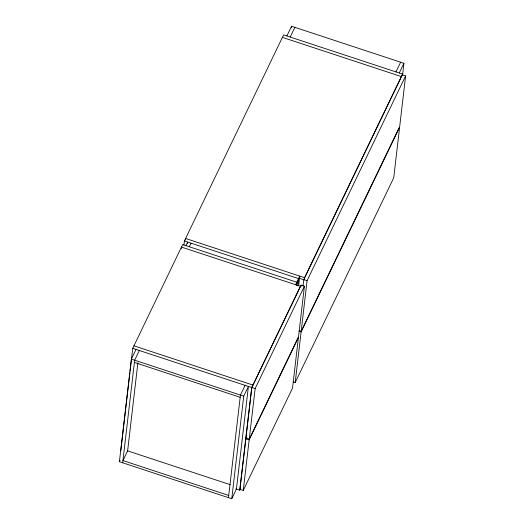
<?xml version="1.0" encoding="UTF-8"?>
<svg xmlns="http://www.w3.org/2000/svg" width="525" height="525" viewBox="0 0 525 525"><rect width="100%" height="100%" fill="white"/><g stroke="black" fill="none" stroke-linecap="round" stroke-linejoin="round"><path stroke-width="0.79" d="M231.761 498.75L243.731 396.158L248.404 386.452L236.434 489.044L231.761 498.75L119.398 461.711L131.368 359.12L136.041 349.407M120.776 450.916L129.898 372.75M130.082 371.123L132.746 348.324L182.674 244.578L296.809 282.207L296.435 285.462M122.693 462.794L134.662 360.202L139.335 350.497M127.555 451.461L137.904 362.709M181.282 248.706L181.473 247.078L300.425 286.289L251.698 387.535L239.728 490.127L235.843 488.847M183.934 245.044L184.406 240.975L283.598 34.873L402.55 74.084L402.36 75.712M185.437 239.958L185.607 238.475L304.559 277.692L304.388 279.175M187.51 243.685L187.701 242.058L185.968 245.667M228.467 497.667L240.437 395.076L245.109 385.363M291.375 27.877L291.565 26.25L403.928 63.289L402.504 75.502M246.579 437.312L245.871 438.788L239.971 489.339L243.265 490.429L292.53 388.067L298.423 337.516L249.165 439.871L243.265 490.429M251.856 387.489L245.956 438.047L249.25 439.13L298.515 336.774L304.408 286.217L301.114 285.134L251.856 387.489L255.15 388.579L249.25 439.13M297.695 285.928L298.548 278.598L184.406 240.975M298.607 285.876L299.749 276.104L295.608 284.701M300.93 286.735L301.114 285.134M303.037 286.007L303.785 279.589L402.308 74.872L405.602 75.954L399.702 126.512L301.179 331.223L299.204 330.573M295.201 382.522L301.094 331.964L399.617 127.253L393.724 177.804L295.201 382.522L293.219 381.872M301.179 331.223L307.079 280.672L405.602 75.954M286.893 35.956L291.565 26.25M189.262 246.75L190.995 243.147M290.187 37.045L294.86 27.333M119.398 461.711L120.068 460.32M395.962 71.912L400.634 62.206M296.553 284.432L298.285 280.822M399.256 73.001L403.928 63.289M304.559 277.692L402.55 74.084M255.15 388.579L304.408 286.217M239.728 490.127L240.332 488.88M282.397 37.367L401.349 76.584M303.785 279.589L307.079 280.672M298.863 278.119L304.303 279.917M299.119 331.314L301.094 331.964M133.947 345.831L252.899 385.042M132.746 348.324L251.698 387.535M131.368 359.12L243.731 396.158M134.4 362.427L240.174 397.3M245.871 438.788L249.165 439.871M230.291 484.706L127.627 450.863L122.955 460.569L228.729 495.442"/></g></svg>
